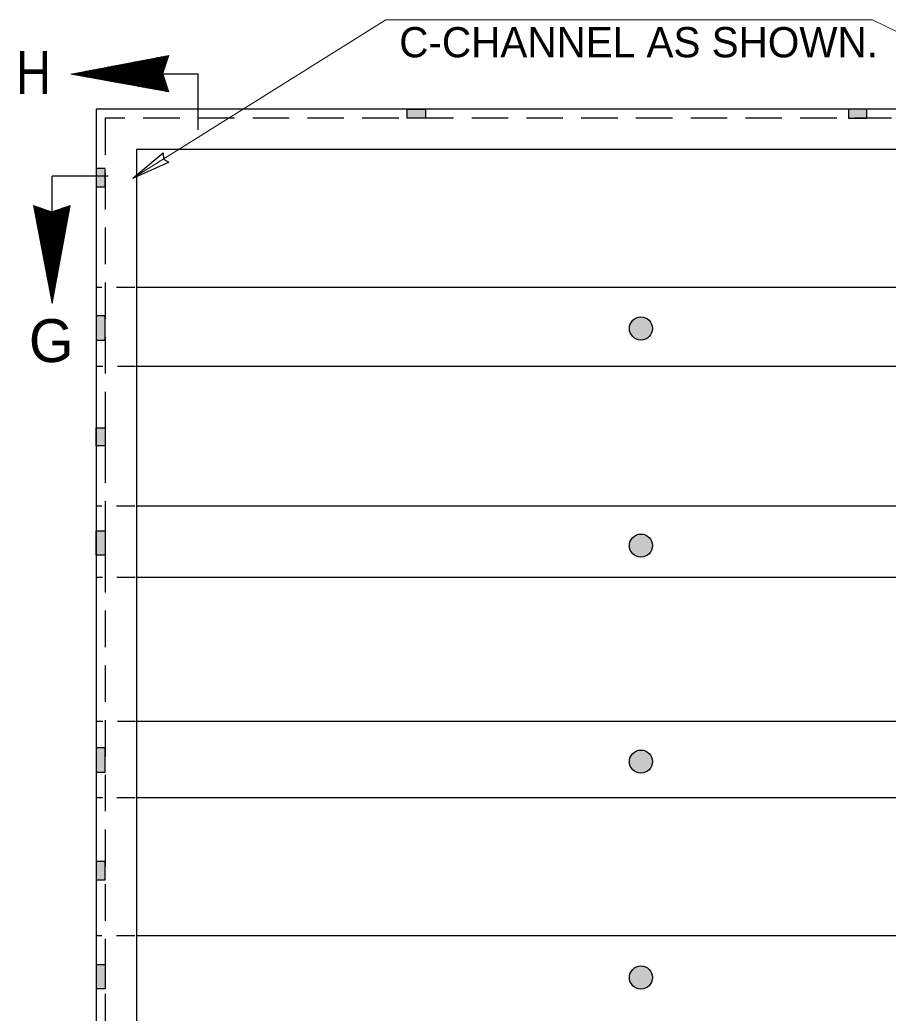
# Model space of a CAD drawing. Extents: x 139 to 512, y -134 to 135.
# Drawn here: x 259.58 to 295.97, y -36.22 to 5.44 of the extents above; entities that cross this region are included whole.
import ezdxf

# ---------------------------------------------------------------- set-up
doc = ezdxf.new("R2010")
doc.units = 0
doc.header["$LTSCALE"] = 0.51
doc.linetypes.add('MEDIUM_DASHED', pattern=[4.5, 3, -1.5])
doc.linetypes.add('SHORT_DASHED', pattern=[2.7, 1.5, -1.2])
doc.layers.add('1', color=7, linetype='Continuous', lineweight=13)

msp = doc.modelspace()

# ---------------------------------------------------------------- hatches: boundary and pattern name
at = {"layer": '1'}
for points in [[(276.5824, 1.6855), (276.5824, 1.3135), (275.8178, 1.3135), (275.8178, 1.6855)], [(294.3162, 1.6863), (294.3162, 1.3142), (295.0808, 1.3142), (295.0808, 1.6863)], [(262.7776, -1.5613), (263.1496, -1.5613), (263.1496, -0.7967), (262.7776, -0.7967)], [(262.7716, -7.9977), (263.1582, -7.9977), (263.1582, -6.9722), (262.7716, -6.9722)], [(286.0979, -7.5087, 1), (285.1294, -7.5087, 1)], [(262.7776, -11.6683), (263.1496, -11.6683), (263.1496, -12.4329), (262.7776, -12.4329)], [(262.7716, -15.9912), (263.1499, -15.9912), (263.1499, -17.0135), (262.7716, -17.0135)], [(286.0979, -16.6157, 1), (285.1294, -16.6157, 1)], [(262.7716, -26.1144), (263.1541, -26.1144), (263.1541, -25.0917), (262.7716, -25.0917)], [(286.0979, -25.673, 1), (285.1294, -25.673, 1)], [(262.7776, -30.626), (263.1496, -30.626), (263.1496, -29.8614), (262.7776, -29.8614)], [(262.7866, -34.1859), (263.1586, -34.1859), (263.1586, -35.2029), (262.7866, -35.2029)], [(286.0979, -34.7305, 1), (285.1294, -34.7305, 1)]]:
    msp.add_hatch(color=256, dxfattribs=at).paths.add_polyline_path(points)

# ---------------------------------------------------------------- linework, layer by layer
for p, q in [((274.9238, 5.4359), (264.3166, -1.2062)), ((274.9238, 5.4359), (295.3163, 5.4359)), ((295.3163, 5.4359), (304.8968, 0.7795)), ((264.8194, 2.5957), (264.8194, 3.7525)), ((264.8494, 2.5904), (264.8494, 3.7582)), ((265.7622, 3.7607), (264.8637, 3.7607)), ((264.8794, 2.5848), (264.8794, 3.7637)), ((264.9098, 2.5792), (264.9098, 3.7697)), ((264.9398, 2.5739), (264.9398, 3.7754)), ((264.9698, 2.5682), (264.9698, 3.7814)), ((264.9998, 2.5627), (264.9998, 3.7867)), ((265.7727, 3.7908), (265.0219, 3.7908)), ((265.0302, 2.557), (265.0302, 3.7922)), ((265.0602, 2.5517), (265.0602, 3.7982)), ((265.0902, 2.5462), (265.0902, 3.8039)), ((265.1202, 2.5405), (265.1202, 3.8099)), ((265.1506, 2.5349), (265.1506, 3.8155)), ((265.7832, 3.8207), (265.1806, 3.8207)), ((265.1806, 2.5297), (265.1806, 3.8207)), ((265.2106, 2.524), (265.2106, 3.8267)), ((265.2406, 2.5184), (265.2406, 3.8324)), ((265.2709, 2.5128), (265.2709, 3.838)), ((265.3009, 2.5075), (265.3009, 3.844)), ((265.3309, 2.5019), (265.3309, 3.8497)), ((265.7941, 3.8507), (265.3388, 3.8507)), ((265.3609, 2.4962), (265.3609, 3.8557)), ((265.3913, 2.4907), (265.3913, 3.8609)), ((265.4213, 2.4854), (265.4213, 3.8665)), ((265.4513, 2.4798), (265.4513, 3.8725)), ((265.4813, 2.4742), (265.4813, 3.8782)), ((265.8042, 3.8812), (265.4978, 3.8812)), ((265.5117, 2.4685), (265.5117, 3.8842)), ((265.5417, 2.4632), (265.5417, 3.8897)), ((265.5717, 3.2084), (265.5717, 3.895)), ((265.6017, 3.2962), (265.6017, 3.901)), ((265.6321, 3.3827), (265.6321, 3.9067)), ((265.8143, 3.9112), (265.6564, 3.9112)), ((265.6621, 3.4697), (265.6621, 3.9122)), ((265.6921, 3.5568), (265.6921, 3.9183)), ((265.7221, 3.6437), (265.7221, 3.9239)), ((265.7524, 3.7315), (265.7524, 3.9299)), ((265.7824, 3.8182), (265.7824, 3.9352)), ((265.8124, 3.9052), (265.8124, 3.9407)), ((265.8248, 3.9412), (265.8151, 3.9412)), ((262.6227, 2.998), (262.6227, 3.3362)), ((265.6167, 3.3392), (262.6429, 3.3392)), ((262.6527, 2.9924), (262.6527, 3.3415)), ((262.6827, 2.9872), (262.6827, 3.3472)), ((262.7127, 2.9815), (262.7127, 3.3532)), ((262.7431, 2.9759), (262.7431, 3.3587)), ((262.7731, 2.9703), (262.7731, 3.3647)), ((265.6276, 3.3693), (262.8016, 3.3693)), ((262.8031, 2.965), (262.8031, 3.3704)), ((262.8331, 2.9594), (262.8331, 3.3757)), ((262.8634, 2.9537), (262.8634, 3.3817)), ((262.8934, 2.9482), (262.8934, 3.3872)), ((262.9234, 2.9429), (262.9234, 3.3929)), ((262.9534, 2.9372), (262.9534, 3.3989)), ((265.6381, 3.3997), (262.9598, 3.3997)), ((262.9838, 2.9317), (262.9838, 3.4045)), ((263.0138, 2.926), (263.0138, 3.4105)), ((263.0438, 2.9207), (263.0438, 3.4158)), ((263.0738, 2.9152), (263.0738, 3.421)), ((263.1042, 2.9095), (263.1042, 3.4274)), ((265.6478, 3.4297), (263.1184, 3.4297)), ((263.1342, 2.9039), (263.1342, 3.433)), ((263.1642, 2.8987), (263.1642, 3.439)), ((263.1942, 2.893), (263.1942, 3.4447)), ((263.2246, 2.8874), (263.2246, 3.4495)), ((263.2546, 2.8817), (263.2546, 3.4559)), ((265.6583, 3.4597), (263.2774, 3.4597)), ((263.2846, 2.8765), (263.2846, 3.4612)), ((263.3146, 2.8712), (263.3146, 3.4667)), ((263.3449, 2.8657), (263.3449, 3.4732)), ((263.3749, 2.86), (263.3749, 3.4784)), ((263.4049, 2.8548), (263.4049, 3.4848)), ((263.4349, 2.8492), (263.4349, 3.4897)), ((265.6688, 3.4897), (263.4357, 3.4897)), ((263.4653, 2.8435), (263.4653, 3.4952)), ((263.4953, 2.8379), (263.4953, 3.5012)), ((263.5253, 2.8327), (263.5253, 3.5069)), ((263.5553, 2.827), (263.5553, 3.5132)), ((263.5857, 2.8214), (263.5857, 3.5185)), ((265.6797, 3.52), (263.5943, 3.52)), ((263.6157, 2.8157), (263.6157, 3.5237)), ((263.6457, 2.8105), (263.6457, 3.5297)), ((263.6757, 2.8049), (263.6757, 3.5354)), ((263.7061, 2.7992), (263.7061, 3.541)), ((263.7361, 2.7937), (263.7361, 3.547)), ((265.6898, 3.55), (263.7529, 3.55)), ((263.7661, 2.7884), (263.7661, 3.5527)), ((263.7961, 2.7828), (263.7961, 3.5587)), ((263.8264, 2.7772), (263.8264, 3.5639)), ((263.8564, 2.7715), (263.8564, 3.5695)), ((263.8864, 2.7662), (263.8864, 3.5755)), ((265.6999, 3.58), (263.9123, 3.58)), ((263.9164, 2.7607), (263.9164, 3.5812)), ((263.9468, 2.755), (263.9468, 3.5872)), ((263.9768, 2.7494), (263.9768, 3.5927)), ((264.0068, 2.7445), (264.0068, 3.598)), ((264.0368, 2.7389), (264.0368, 3.604)), ((264.0672, 2.7337), (264.0672, 3.6097)), ((265.7104, 3.61), (264.0706, 3.61)), ((264.0972, 2.7284), (264.0972, 3.6153)), ((264.1272, 2.7228), (264.1272, 3.6212)), ((264.1572, 2.7172), (264.1572, 3.6269)), ((264.1876, 2.7115), (264.1876, 3.6329)), ((264.2176, 2.7062), (264.2176, 3.6382)), ((265.7206, 3.6404), (264.2292, 3.6404)), ((264.2476, 2.7007), (264.2476, 3.6437)), ((264.2776, 2.695), (264.2776, 3.6498)), ((264.3079, 2.6894), (264.3079, 3.6554)), ((264.3379, 2.6842), (264.3379, 3.6614)), ((264.3679, 2.6785), (264.3679, 3.667)), ((265.7311, 3.6704), (264.3878, 3.6704)), ((264.3979, 2.6729), (264.3979, 3.6723)), ((264.4283, 2.6673), (264.4283, 3.6782)), ((264.4583, 2.662), (264.4583, 3.6839)), ((264.4883, 2.6564), (264.4883, 3.6895)), ((264.5183, 2.6507), (264.5183, 3.6955)), ((265.7419, 3.7004), (264.5461, 3.7004)), ((264.5487, 2.6452), (264.5487, 3.7012)), ((264.5787, 2.6399), (264.5787, 3.7072)), ((264.6087, 2.6342), (264.6087, 3.7124)), ((264.6387, 2.6287), (264.6387, 3.718)), ((264.6691, 2.623), (264.6691, 3.724)), ((264.6991, 2.6178), (264.6991, 3.7297)), ((265.7524, 3.7304), (264.7051, 3.7304)), ((264.7291, 2.6122), (264.7291, 3.7357)), ((264.7591, 2.6065), (264.7591, 3.7412)), ((264.7894, 2.6009), (264.7894, 3.7465)), ((261.7197, 3.1637), (261.7197, 3.1645)), ((265.5743, 3.1589), (261.7418, 3.1589)), ((261.7497, 3.1582), (261.7497, 3.1702)), ((261.7801, 3.1525), (261.7801, 3.1762)), ((261.8101, 3.1469), (261.8101, 3.1818)), ((261.8401, 3.1417), (261.8401, 3.1877)), ((265.5646, 3.1889), (261.8502, 3.1889)), ((261.8701, 3.136), (261.8701, 3.193)), ((261.9004, 3.1304), (261.9004, 3.1987)), ((265.5841, 3.1285), (261.9064, 3.1285)), ((261.9304, 3.1247), (261.9304, 3.2047)), ((261.9604, 3.1195), (261.9604, 3.2102)), ((261.9904, 3.1139), (261.9904, 3.2163)), ((265.5754, 3.2189), (262.0084, 3.2189)), ((262.0208, 3.1082), (262.0208, 3.2219)), ((262.0508, 3.1027), (262.0508, 3.2272)), ((265.5942, 3.0985), (262.0707, 3.0985)), ((262.0808, 3.0974), (262.0808, 3.2332)), ((262.1108, 3.0917), (262.1108, 3.2388)), ((262.1412, 3.0862), (262.1412, 3.2444)), ((265.5859, 3.2489), (262.1671, 3.2489)), ((262.1712, 3.0805), (262.1712, 3.2504)), ((262.2012, 3.0753), (262.2012, 3.256)), ((262.2312, 3.0697), (262.2312, 3.262)), ((265.6043, 3.0685), (262.2349, 3.0685)), ((262.2616, 3.064), (262.2616, 3.2672)), ((262.2916, 3.0584), (262.2916, 3.2729)), ((262.3216, 3.0532), (262.3216, 3.2789)), ((265.5961, 3.2792), (262.3257, 3.2792)), ((262.3516, 3.0475), (262.3516, 3.2845)), ((262.3819, 3.0419), (262.3819, 3.2905)), ((265.6137, 3.0385), (262.3996, 3.0385)), ((262.4119, 3.0362), (262.4119, 3.2962)), ((262.4419, 3.031), (262.4419, 3.3014)), ((262.4719, 3.0254), (262.4719, 3.3074)), ((265.6062, 3.3093), (262.4847, 3.3093)), ((262.5023, 3.0197), (262.5023, 3.313)), ((262.5323, 3.0145), (262.5323, 3.3187)), ((262.5623, 3.0092), (262.5623, 3.3247)), ((265.6238, 3.0082), (262.5638, 3.0082)), ((262.5923, 3.0037), (262.5923, 3.3302)), ((265.6339, 2.9782), (262.7277, 2.9782)), ((265.6441, 2.9482), (262.8923, 2.9482)), ((265.6538, 2.9182), (263.0566, 2.9182)), ((265.5717, 2.4577), (265.5717, 3.1667)), ((265.6017, 2.452), (265.6017, 3.076)), ((265.6321, 2.4464), (265.6321, 2.9849)), ((265.6639, 2.8878), (263.2208, 2.8878)), ((265.6737, 2.8577), (263.3854, 2.8577)), ((265.6838, 2.8277), (263.5493, 2.8277)), ((265.6936, 2.7977), (263.7139, 2.7977)), ((265.7037, 2.7674), (263.8786, 2.7674)), ((265.7138, 2.7374), (264.0424, 2.7374)), ((265.7239, 2.7074), (264.2071, 2.7074)), ((265.7337, 2.6774), (264.3717, 2.6774)), ((265.7431, 2.647), (264.5352, 2.647)), ((265.7532, 2.617), (264.6998, 2.617)), ((265.7629, 2.587), (264.8644, 2.587)), ((265.7731, 2.557), (265.0283, 2.557)), ((265.7832, 2.5267), (265.1929, 2.5267)), ((265.6621, 2.4415), (265.6621, 2.8942)), ((265.6921, 2.4359), (265.6921, 2.803)), ((265.7221, 2.4303), (265.7221, 2.7123)), ((265.7524, 2.4247), (265.7524, 2.6212)), ((265.7824, 2.4194), (265.7824, 2.53)), ((265.7933, 2.4967), (265.3576, 2.4967)), ((265.8027, 2.4667), (265.5214, 2.4667)), ((265.8128, 2.4367), (265.6861, 2.4367)), ((265.8124, 2.4137), (265.8124, 2.4392)), ((260.1567, -2.3507), (260.1567, -2.3607)), ((260.1931, -2.3634), (260.1574, -2.3634)), ((260.2801, -2.3934), (260.1627, -2.3934)), ((260.3671, -2.4234), (260.1683, -2.4234)), ((260.4541, -2.4534), (260.1747, -2.4534)), ((260.5418, -2.4838), (260.1796, -2.4838)), ((260.1871, -2.3612), (260.1871, -2.5194)), ((260.2171, -2.3717), (260.2171, -2.678)), ((260.2471, -2.3817), (260.2471, -2.8367)), ((260.2771, -2.3927), (260.2771, -2.9952)), ((260.3074, -2.4032), (260.3074, -3.1539)), ((260.3374, -2.4133), (260.3374, -3.3122)), ((260.3674, -2.4234), (260.3674, -3.4707)), ((260.3974, -2.4339), (260.3974, -3.6298)), ((260.4278, -2.4447), (260.4278, -3.788)), ((260.4578, -2.4552), (260.4578, -3.9467)), ((260.4878, -2.465), (260.4878, -4.1052)), ((260.5178, -2.4755), (260.5178, -4.2635)), ((260.5482, -2.486), (260.5482, -4.4229)), ((260.5782, -2.4962), (260.5782, -4.5815)), ((261.2704, -2.492), (261.2704, -4.6262)), ((261.6623, -2.4838), (261.2952, -2.4838)), ((261.3004, -2.4819), (261.3004, -4.4619)), ((261.3304, -2.4722), (261.3304, -4.2973)), ((261.3604, -2.462), (261.3604, -4.133)), ((261.6679, -2.4534), (261.3863, -2.4534)), ((261.3908, -2.4519), (261.3908, -3.9688)), ((261.4208, -2.4417), (261.4208, -3.8042)), ((261.4508, -2.4327), (261.4508, -3.6402)), ((261.6736, -2.4234), (261.4771, -2.4234)), ((261.4808, -2.4227), (261.4808, -3.476)), ((261.5112, -2.4125), (261.5112, -3.3114)), ((261.5412, -2.4024), (261.5412, -3.1472)), ((261.6792, -2.3934), (261.5682, -2.3934)), ((261.5712, -2.3927), (261.5712, -2.9829)), ((261.6012, -2.3825), (261.6012, -2.8182)), ((261.6316, -2.3727), (261.6316, -2.654)), ((261.6844, -2.3634), (261.6593, -2.3634)), ((261.6616, -2.363), (261.6616, -2.4897)), ((260.6284, -2.5137), (260.1856, -2.5137)), ((260.7154, -2.5437), (260.1912, -2.5437)), ((260.8024, -2.5737), (260.1968, -2.5737)), ((260.8894, -2.6042), (260.2028, -2.6042)), ((261.6349, -2.6342), (260.2084, -2.6342)), ((261.6293, -2.6642), (260.2137, -2.6642)), ((261.6237, -2.6942), (260.2197, -2.6942)), ((261.6181, -2.7245), (260.2253, -2.7245)), ((261.6128, -2.7545), (260.2313, -2.7545)), ((261.6072, -2.7845), (260.2369, -2.7845)), ((261.6019, -2.8145), (260.2426, -2.8145)), ((261.5963, -2.8449), (260.2486, -2.8449)), ((261.5911, -2.8749), (260.2538, -2.8749)), ((261.5854, -2.9049), (260.2598, -2.9049)), ((260.6082, -2.507), (260.6082, -4.7397)), ((260.6382, -2.5175), (260.6382, -4.8984)), ((260.6686, -2.5277), (260.6686, -5.0574)), ((260.6986, -2.5377), (260.6986, -5.2157)), ((260.7286, -2.5482), (260.7286, -5.3742)), ((260.7586, -2.5592), (260.7586, -5.5329)), ((260.7889, -2.5697), (260.7889, -5.6912)), ((260.8189, -2.5794), (260.8189, -5.8502)), ((260.8489, -2.5899), (260.8489, -6.0088)), ((260.8789, -2.6004), (260.8789, -6.167)), ((260.9093, -2.6113), (260.9093, -6.3257)), ((261.6402, -2.6042), (260.9314, -2.6042)), ((260.9393, -2.6015), (260.9393, -6.434)), ((260.9693, -2.5914), (260.9693, -6.2694)), ((260.9993, -2.5817), (260.9993, -6.1048)), ((261.6458, -2.5737), (261.0218, -2.5737)), ((261.0297, -2.5715), (261.0297, -5.9409)), ((261.0597, -2.5617), (261.0597, -5.7763)), ((261.0897, -2.552), (261.0897, -5.6117)), ((261.6514, -2.5437), (261.1133, -2.5437)), ((261.1197, -2.5419), (261.1197, -5.4482)), ((261.1501, -2.5317), (261.1501, -5.2835)), ((261.1801, -2.5217), (261.1801, -5.1189)), ((261.6571, -2.5137), (261.2041, -2.5137)), ((261.2101, -2.5119), (261.2101, -4.955)), ((261.2401, -2.5022), (261.2401, -4.7904)), ((261.5798, -2.9349), (260.2654, -2.9349)), ((261.5742, -2.9652), (260.2711, -2.9652)), ((261.5689, -2.9952), (260.2771, -2.9952)), ((261.5633, -3.0252), (260.2827, -3.0252)), ((261.5577, -3.0553), (260.2879, -3.0553)), ((261.5521, -3.0857), (260.2939, -3.0857)), ((261.5468, -3.1157), (260.2996, -3.1157)), ((261.5412, -3.1457), (260.3056, -3.1457)), ((261.5356, -3.1757), (260.3112, -3.1757)), ((261.5299, -3.206), (260.3168, -3.206)), ((261.5247, -3.236), (260.3228, -3.236)), ((261.5191, -3.266), (260.3281, -3.266)), ((261.5134, -3.296), (260.3341, -3.296)), ((261.5078, -3.3264), (260.3397, -3.3264)), ((261.5026, -3.3564), (260.3453, -3.3564)), ((261.4969, -3.3864), (260.3513, -3.3864)), ((261.4913, -3.4164), (260.3569, -3.4164)), ((261.4857, -3.4467), (260.3622, -3.4467)), ((261.4804, -3.4768), (260.3682, -3.4768)), ((261.4748, -3.5067), (260.3738, -3.5067)), ((261.4692, -3.5368), (260.3798, -3.5368)), ((261.4636, -3.5672), (260.3854, -3.5672)), ((261.4587, -3.5972), (260.3911, -3.5972)), ((261.4531, -3.6272), (260.3971, -3.6272)), ((261.4474, -3.6572), (260.4023, -3.6572)), ((261.4418, -3.6875), (260.4083, -3.6875)), ((261.4366, -3.7175), (260.4139, -3.7175)), ((261.4309, -3.7475), (260.4196, -3.7475)), ((261.4253, -3.7775), (260.4256, -3.7775)), ((261.4197, -3.8079), (260.4312, -3.8079)), ((261.4144, -3.8379), (260.4364, -3.8379)), ((261.4088, -3.8679), (260.4424, -3.8679)), ((261.4032, -3.8979), (260.4481, -3.8979)), ((261.3976, -3.9282), (260.4541, -3.9282)), ((261.3923, -3.9583), (260.4597, -3.9583)), ((261.3867, -3.9882), (260.4653, -3.9882)), ((261.3811, -4.0183), (260.4713, -4.0183)), ((261.3754, -4.0487), (260.4766, -4.0487)), ((261.3702, -4.0787), (260.4826, -4.0787)), ((261.3646, -4.1087), (260.4882, -4.1087)), ((261.3589, -4.1387), (260.4938, -4.1387)), ((261.3533, -4.169), (260.4998, -4.169)), ((261.3484, -4.199), (260.5054, -4.199)), ((261.3428, -4.229), (260.5107, -4.229)), ((261.3372, -4.259), (260.5167, -4.259)), ((261.3319, -4.2894), (260.5223, -4.2894)), ((261.3263, -4.3194), (260.5283, -4.3194)), ((261.3211, -4.3494), (260.5339, -4.3494)), ((261.3154, -4.3794), (260.5396, -4.3794)), ((261.3102, -4.4097), (260.5456, -4.4097)), ((261.3046, -4.4398), (260.5508, -4.4398)), ((261.2989, -4.4697), (260.5568, -4.4697)), ((261.2933, -4.4997), (260.5624, -4.4997)), ((261.2881, -4.5302), (260.5681, -4.5302)), ((261.2824, -4.5602), (260.5741, -4.5602)), ((261.2768, -4.5902), (260.5797, -4.5902)), ((261.2712, -4.6202), (260.5849, -4.6202)), ((261.2659, -4.6505), (260.5909, -4.6505)), ((261.2603, -4.6805), (260.5966, -4.6805)), ((261.2547, -4.7105), (260.6026, -4.7105)), ((261.2491, -4.7405), (260.6082, -4.7405)), ((261.2438, -4.7709), (260.6138, -4.7709)), ((261.2382, -4.8009), (260.6198, -4.8009)), ((261.2326, -4.8309), (260.6251, -4.8309)), ((261.2269, -4.8609), (260.6311, -4.8609)), ((261.2217, -4.8912), (260.6367, -4.8912)), ((261.2161, -4.9212), (260.6423, -4.9212)), ((261.2104, -4.9512), (260.6483, -4.9512)), ((261.2048, -4.9813), (260.6539, -4.9813)), ((261.1996, -5.0117), (260.6592, -5.0117)), ((261.1939, -5.0417), (260.6652, -5.0417)), ((261.1883, -5.0717), (260.6708, -5.0717)), ((261.1827, -5.1017), (260.6768, -5.1017)), ((261.1778, -5.132), (260.6824, -5.132)), ((261.1722, -5.162), (260.6881, -5.162)), ((261.1666, -5.192), (260.6941, -5.192)), ((261.1609, -5.222), (260.6993, -5.222)), ((261.1557, -5.2524), (260.7053, -5.2524)), ((261.1501, -5.2824), (260.7109, -5.2824)), ((261.1444, -5.3124), (260.7166, -5.3124)), ((261.1388, -5.3424), (260.7226, -5.3424)), ((261.1336, -5.3727), (260.7282, -5.3727)), ((261.1279, -5.4028), (260.7334, -5.4028)), ((261.1223, -5.4327), (260.7394, -5.4327)), ((261.1167, -5.4627), (260.7451, -5.4627)), ((261.1114, -5.4932), (260.7511, -5.4932)), ((261.1058, -5.5232), (260.7567, -5.5232)), ((261.1002, -5.5532), (260.7623, -5.5532)), ((261.0946, -5.5832), (260.7683, -5.5832)), ((261.0893, -5.6135), (260.7736, -5.6135)), ((261.0837, -5.6435), (260.7796, -5.6435)), ((261.0781, -5.6735), (260.7852, -5.6735)), ((261.0724, -5.7035), (260.7908, -5.7035)), ((261.0672, -5.7339), (260.7968, -5.7339)), ((261.0616, -5.7639), (260.8024, -5.7639)), ((261.0559, -5.7939), (260.8077, -5.7939)), ((261.0503, -5.8239), (260.8137, -5.8239)), ((261.0451, -5.8542), (260.8193, -5.8542)), ((261.0394, -5.8842), (260.8253, -5.8842)), ((261.0338, -5.9143), (260.8309, -5.9143)), ((261.0282, -5.9442), (260.8366, -5.9442)), ((261.0233, -5.9747), (260.8426, -5.9747)), ((261.0177, -6.0047), (260.8478, -6.0047)), ((261.0121, -6.0347), (260.8538, -6.0347)), ((261.0064, -6.0647), (260.8594, -6.0647)), ((261.0012, -6.095), (260.8651, -6.095)), ((260.9956, -6.125), (260.8711, -6.125)), ((260.9899, -6.155), (260.8767, -6.155)), ((260.9843, -6.185), (260.8819, -6.185)), ((260.9791, -6.2154), (260.8879, -6.2154)), ((260.9734, -6.2454), (260.8936, -6.2454)), ((260.9678, -6.2754), (260.8996, -6.2754)), ((260.9622, -6.3054), (260.9052, -6.3054)), ((260.9569, -6.3357), (260.9108, -6.3357)), ((260.9513, -6.3657), (260.9168, -6.3657)), ((260.9457, -6.3957), (260.9221, -6.3957)), ((260.9401, -6.4257), (260.9281, -6.4257)), ((260.9348, -6.4562), (260.9337, -6.4562))]:
    msp.add_line(p, q, dxfattribs=at)
at = {"layer": '1', "lineweight": 25}
for p, q in [((262.3546, 3.1667), (267.0582, 3.1667)), ((267.0582, 0.8197), (267.0582, 3.1667)), ((264.3177, -1.2069), (265.5878, -0.1457)), ((264.3177, -1.2069), (265.8271, -0.527)), ((260.9314, -5.8213), (260.9314, -1.1172)), ((263.2786, -1.1172), (260.9314, -1.1172)), ((306.4313, -5.7897), (264.4658, -5.7897)), ((306.4313, -9.1055), (264.4658, -9.1055)), ((306.4313, -14.9555), (264.4658, -14.9555)), ((306.4313, -17.9454), (264.4658, -17.9454)), ((306.4313, -23.9907), (264.4658, -23.9907)), ((306.4313, -27.1917), (264.4658, -27.1917)), ((306.4107, -32.9765), (264.4658, -32.9765))]:
    msp.add_line(p, q, dxfattribs=at)
at = {"layer": '1', "linetype": 'SHORT_DASHED', "lineweight": 25}
for p, q in [((264.3976, -5.7897), (262.7772, -5.7897)), ((264.4317, -9.1077), (262.8109, -9.1077)), ((264.3976, -14.9642), (262.7772, -14.9642)), ((264.4144, -17.9484), (262.7937, -17.9484)), ((264.4317, -23.9927), (262.8109, -23.9927)), ((264.4144, -27.191), (262.7937, -27.191)), ((264.3976, -32.987), (262.7772, -32.987))]:
    msp.add_line(p, q, dxfattribs=at)
at = {"layer": '1'}
for points in [[(265.8252, 3.9434), (261.7159, 3.1642), (265.8214, 2.4119), (265.5646, 3.1882)], [(260.1548, -2.3502), (260.9341, -6.4595), (261.6859, -2.3544), (260.9101, -2.6113)]]:
    msp.add_lwpolyline(points, close=True, dxfattribs=at)
at = {"layer": '1', "lineweight": 25}
for points in [[(262.7772, -43.5789), (308.0989, -43.5789), (308.0989, 1.687), (262.7772, 1.687)], [(276.5824, 1.6855), (276.5824, 1.3135), (275.8178, 1.3135), (275.8178, 1.6855)], [(294.3162, 1.6863), (294.3162, 1.3142), (295.0808, 1.3142), (295.0808, 1.6863)], [(264.4658, -41.8899), (306.4107, -41.8899), (306.4107, -0.002), (264.4658, -0.002)], [(262.7776, -1.5613), (263.1496, -1.5613), (263.1496, -0.7967), (262.7776, -0.7967)], [(262.7716, -7.9977), (263.1582, -7.9977), (263.1582, -6.9722), (262.7716, -6.9722)], [(262.7776, -11.6683), (263.1496, -11.6683), (263.1496, -12.4329), (262.7776, -12.4329)], [(262.7716, -15.9912), (263.1499, -15.9912), (263.1499, -17.0135), (262.7716, -17.0135)], [(262.7716, -26.1144), (263.1541, -26.1144), (263.1541, -25.0917), (262.7716, -25.0917)], [(262.7776, -30.626), (263.1496, -30.626), (263.1496, -29.8614), (262.7776, -29.8614)], [(262.7866, -34.1859), (263.1586, -34.1859), (263.1586, -35.2029), (262.7866, -35.2029)]]:
    msp.add_lwpolyline(points, close=True, dxfattribs=at)
at = {"layer": '1', "linetype": 'MEDIUM_DASHED', "lineweight": 25}
msp.add_lwpolyline([(302.9981, 1.312), (263.1522, 1.312), (263.1522, -43.2039), (307.7239, -43.2039), (307.7239, 1.312), (304.2532, 1.312)], dxfattribs=at)
at = {"layer": '1', "lineweight": 25}
msp.add_lwpolyline([(265.5878, -0.1457), (265.6013, -0.4055), (265.8271, -0.527)], dxfattribs=at)
for centre in [(285.6137, -7.5087), (285.6137, -16.6157), (285.6137, -25.673), (285.6137, -34.7305)]:
    msp.add_circle(centre, 0.4843, dxfattribs=at)

# ---------------------------------------------------------------- texts
at = {"layer": '1'}
for s, height, p in [('C-CHANNEL AS SHOWN.', 1.268, (275.4811, 3.865)), ('G', 1.8, (259.9549, -8.9169))]:
    msp.add_text(s, height=height, dxfattribs=at).set_placement(p)
at = {"layer": '1', "width": 0.85}
msp.add_text('H', height=1.8, dxfattribs=at).set_placement((259.4108, 2.3257))

doc.saveas('drawing.dxf')
